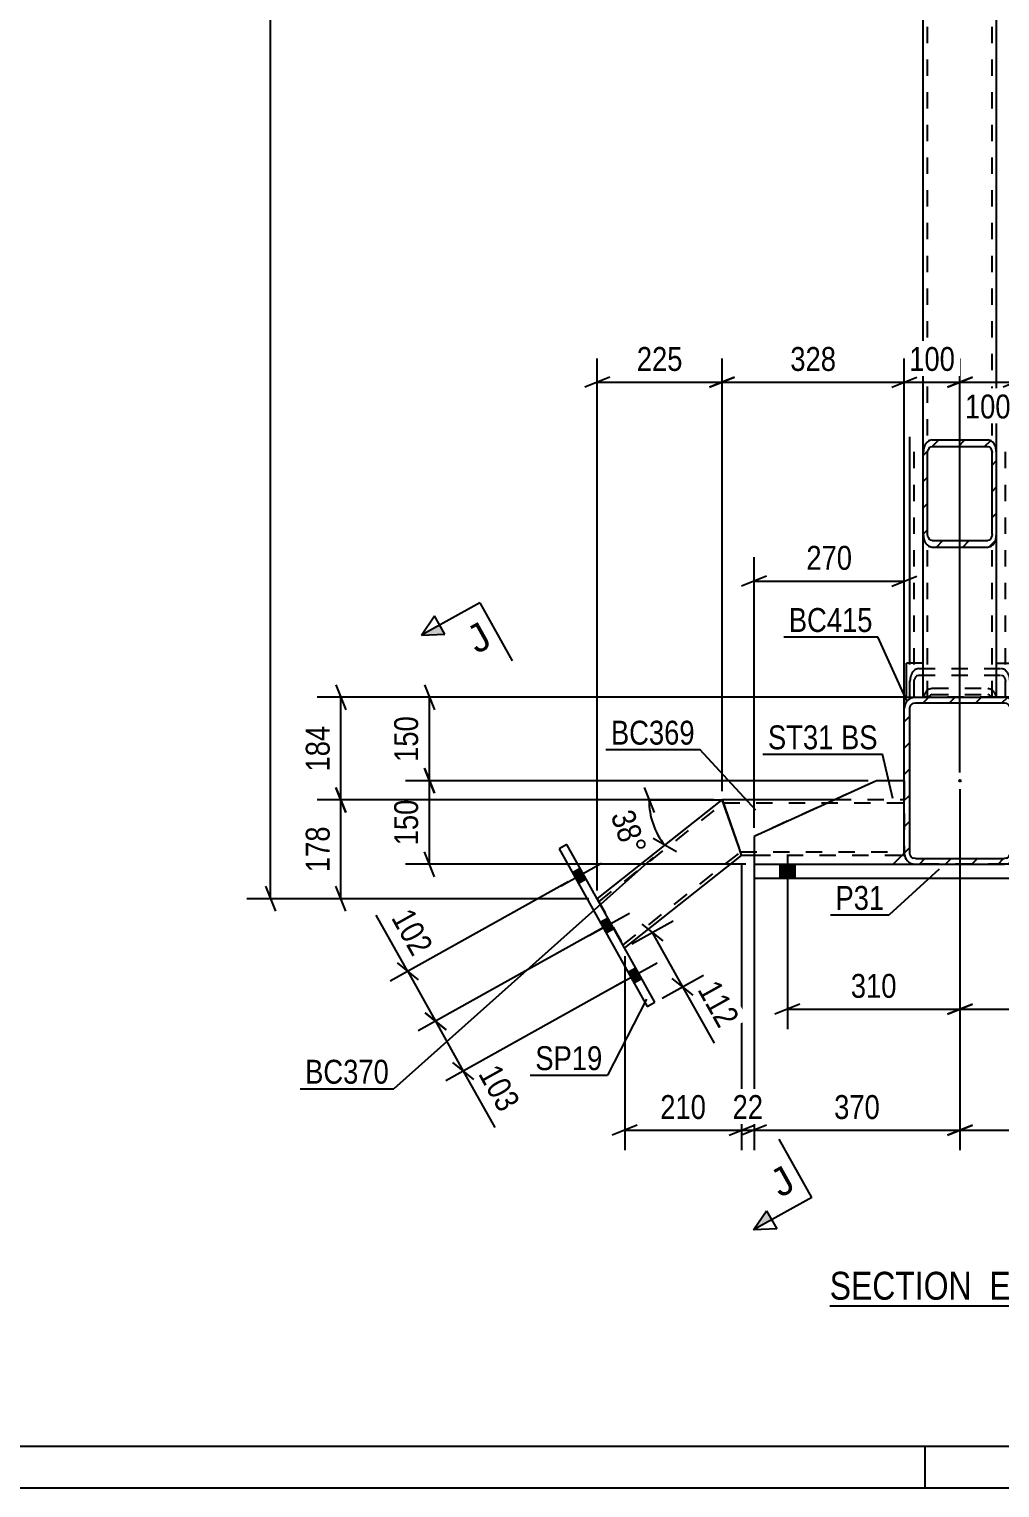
# Model space of a CAD drawing. Header units: millimetres. Extents: x -153 to 1036, y -682 to 159.
# Drawn here: x 88.8 to 205.1, y -682.1 to -507.3 of the extents above; entities that cross this region are included whole.
import ezdxf

# ---------------------------------------------------------------- set-up
doc = ezdxf.new("R2010")
doc.units = ezdxf.units.MM
doc.linetypes.add('DXK_LINE_DOT2', pattern=[3.9198, 1.9599, -1.9599])
doc.linetypes.add('DXK_LINE_DOT3', pattern=[5.9187, 2.979, -0.9799, 0.9799, -0.9799])
doc.styles.add('Arial', font='ARIAL.TTF', dxfattribs={"height": 0.2})
doc.styles.add('Arial Narrow', font='ARIALN.TTF', dxfattribs={"height": 0.2})

# ---------------------------------------------------------------- blocks, each defined once
blk = doc.blocks.new('Unknown-761548098-1163')
at = {"color": 5, "linetype": 'Continuous'}
for p, q in [((-147.81, -677.05), (1031.19, -677.05)), ((196.19, -682.05), (196.19, -677.05)), ((-152.81, -682.05), (1036.19, -682.05))]:
    blk.add_line(p, q, dxfattribs=at)
blk = doc.blocks.new('Unknown-761548098-15 - 20077')
at = {"color": 6, "linetype": 'Continuous'}
blk.add_line((184.76, -660.26), (212.4, -660.26), dxfattribs=at)
at = {"color": 0, "linetype": 'Continuous'}
for points in [[(202.86, -659.51), (202.86, -656.01), (184.76, -656.01), (184.76, -659.51)], [(206.47, -659.51), (206.47, -656.01), (203.91, -656.01), (203.91, -659.51)], [(208.8, -659.51), (208.8, -656.01), (207.52, -656.01), (207.52, -659.51)], [(212.4, -659.51), (212.4, -656.01), (209.85, -656.01), (209.85, -659.51)]]:
    blk.add_wipeout(points, dxfattribs=at)
at = {"color": 7, "linetype": 'Continuous', "style": 'Arial Narrow'}
for s, p in [('SECTION ', (184.76, -659.51)), ('E', (203.91, -659.51)), ('E', (209.85, -659.51)), ('-', (207.52, -659.51))]:
    blk.add_text(s, height=3.34, dxfattribs=at).set_placement(p)
blk = doc.blocks.new('Bolt-761548098-20225 - 20077')
at = {"linetype": 'Continuous'}
for points in [[(153.92, -608.32), (154.64, -609.6), (155.57, -609.08), (154.86, -607.8)], [(153.92, -608.32), (154.64, -609.6), (155.57, -609.08), (154.86, -607.8)], [(153.92, -608.32), (154.64, -609.6), (155.57, -609.08), (154.86, -607.8)], [(157.25, -614.29), (157.97, -615.57), (158.9, -615.05), (158.19, -613.77)], [(157.25, -614.29), (157.97, -615.57), (158.9, -615.05), (158.19, -613.77)], [(160.58, -620.26), (161.3, -621.54), (162.23, -621.02), (161.52, -619.74)], [(160.58, -620.26), (161.3, -621.54), (162.23, -621.02), (161.52, -619.74)], [(160.58, -620.26), (161.3, -621.54), (162.23, -621.02), (161.52, -619.74)]]:
    blk.add_hatch(color=1, dxfattribs=at).paths.add_polyline_path(points)
at = {"color": 1, "linetype": 'Continuous'}
for p, q in [((152.59, -609.91), (157.42, -607.21)), ((152.59, -609.91), (157.42, -607.21)), ((152.59, -609.91), (157.42, -607.21)), ((153.92, -608.32), (154.86, -607.8)), ((153.92, -608.32), (154.86, -607.8)), ((153.92, -608.32), (154.86, -607.8)), ((154.64, -609.6), (155.57, -609.08)), ((154.64, -609.6), (155.57, -609.08)), ((154.64, -609.6), (155.57, -609.08)), ((155.92, -615.87), (160.76, -613.18)), ((155.92, -615.87), (160.76, -613.18)), ((157.25, -614.29), (158.19, -613.77)), ((157.25, -614.29), (158.19, -613.77)), ((157.97, -615.57), (158.9, -615.05)), ((157.97, -615.57), (158.9, -615.05)), ((159.25, -621.84), (164.09, -619.14)), ((159.25, -621.84), (164.09, -619.14)), ((159.25, -621.84), (164.09, -619.14)), ((160.58, -620.26), (161.52, -619.74)), ((160.58, -620.26), (161.52, -619.74)), ((160.58, -620.26), (161.52, -619.74)), ((161.3, -621.54), (162.23, -621.02)), ((161.3, -621.54), (162.23, -621.02)), ((161.3, -621.54), (162.23, -621.02))]:
    blk.add_line(p, q, dxfattribs=at)
blk = doc.blocks.new('Part-761548098-20091 - 20077')
at = {"color": 7, "linetype": 'DXK_LINE_DOT2'}
for p, q in [((196.5, -587.33), (196.5, -394.66)), ((204.23, -587.33), (204.23, -394.66)), ((195.97, -587.33), (195.97, -558.05)), ((204.77, -587.33), (204.77, -558.05)), ((204.77, -587.33), (195.97, -587.33))]:
    blk.add_line(p, q, dxfattribs=at)
at = {"color": 2, "linetype": 'Continuous'}
for p, q in [((195.97, -558.05), (195.97, -423.94)), ((204.77, -558.05), (204.77, -423.94))]:
    blk.add_line(p, q, dxfattribs=at)
blk = doc.blocks.new('Part-761548098-20105 - 20077')
at = {"color": 2, "linetype": 'Continuous'}
for p, q in [((194.37, -583.22), (194.37, -556.13)), ((206.37, -556.13), (206.37, -583.22))]:
    blk.add_line(p, q, dxfattribs=at)
at = {"color": 7, "linetype": 'DXK_LINE_DOT2'}
for p, q in [((194.9, -587.33), (194.9, -556.13)), ((205.83, -587.33), (205.83, -556.13)), ((194.37, -587.33), (194.37, -583.22)), ((206.37, -587.33), (206.37, -583.22)), ((194.45, -584.85), (194.37, -585.45)), ((194.9, -585.45), (194.94, -585.15)), ((195.43, -583.89), (195.02, -584.01)), ((195.23, -584.73), (195.43, -584.67)), ((195.43, -583.89), (205.3, -583.89)), ((195.43, -584.67), (205.3, -584.67)), ((205.71, -584.01), (205.3, -583.89)), ((205.3, -584.67), (205.5, -584.73)), ((205.79, -585.15), (205.83, -585.45)), ((206.37, -585.45), (206.29, -584.85)), ((194.37, -587.33), (206.37, -587.33))]:
    blk.add_line(p, q, dxfattribs=at)
for centre, radius, start, end in [((195.83, -585.18), 1.42, 124.4664, 166.7051), ((195.63, -585.31), 0.709, 124.4664, 166.7051), ((205.1, -585.31), 0.709, 13.2949, 55.5336), ((204.91, -585.18), 1.42, 13.2949, 55.5336)]:
    blk.add_arc(centre, radius, start, end, dxfattribs=at)
blk = doc.blocks.new('Part-761548098-20138 - 20077')
at = {"color": 2, "linetype": 'Continuous'}
for p, q in [((171.87, -599.59), (185.38, -599.59)), ((171.87, -599.59), (173.92, -605.46)), ((174.03, -605.77), (173.93, -605.48)), ((174.2, -606.26), (175.7, -606.26)), ((193.43, -606.26), (193.7, -606.26)), ((193.7, -606.03), (193.7, -605.99)), ((193.7, -606.26), (193.7, -606.03))]:
    blk.add_line(p, q, dxfattribs=at)
at = {"color": 7, "linetype": 'DXK_LINE_DOT2'}
for p, q in [((172.01, -599.99), (193.7, -599.99)), ((185.38, -599.59), (193.7, -599.59)), ((193.7, -605.99), (193.7, -599.59)), ((193.7, -600.03), (193.7, -599.99)), ((173.93, -605.48), (173.92, -605.46)), ((173.92, -605.46), (173.93, -605.48)), ((173.93, -605.48), (173.92, -605.46)), ((174.2, -606.26), (174.03, -605.77)), ((174.06, -605.86), (193.7, -605.86)), ((175.7, -606.26), (193.43, -606.26)), ((193.7, -606.2), (193.7, -606.26))]:
    blk.add_line(p, q, dxfattribs=at)
blk = doc.blocks.new('Part-761548098-20139 - 20077')
at = {"color": 2, "linetype": 'Continuous'}
for p, q in [((156.9, -611.46), (171.87, -599.62)), ((173.93, -605.48), (172.15, -600.42)), ((160.19, -617.36), (174.2, -606.28)), ((174.2, -606.28), (173.93, -605.48))]:
    blk.add_line(p, q, dxfattribs=at)
at = {"color": 7, "linetype": 'DXK_LINE_DOT2'}
for p, q in [((157.09, -611.82), (172.01, -600.02)), ((172.15, -600.42), (171.87, -599.62)), ((159.99, -617.01), (174.06, -605.88)), ((174.18, -606.21), (174.12, -606.04)), ((174.2, -606.28), (174.18, -606.21)), ((156.9, -611.46), (160.19, -617.36))]:
    blk.add_line(p, q, dxfattribs=at)
blk = doc.blocks.new('Part-761548098-20205 - 20077')
at = {"linetype": 'Continuous'}
h = blk.add_hatch(dxfattribs=at)
h.set_pattern_fill('', scale=0.7, style=0, pattern_type=0)
h.set_pattern_definition([(45, (195.9663, -567.7768), (-1.57154, 1.57154), [])])
h.paths.add_polyline_path([(195.97, -558.05), (195.97, -567.78), (196.05, -568.37), (196.28, -568.88), (196.62, -569.22), (197.03, -569.33), (203.7, -569.33), (204.11, -569.22), (204.45, -568.88), (204.69, -568.37), (204.77, -567.78), (204.77, -558.05), (204.69, -557.45), (204.45, -556.94), (204.11, -556.61), (203.7, -556.49), (197.03, -556.49), (196.62, -556.61), (196.28, -556.94), (196.05, -557.45)])
h.paths.add_polyline_path([(196.66, -557.5), (196.83, -557.33), (197.03, -557.27), (203.7, -557.27), (203.9, -557.33), (204.08, -557.5), (204.19, -557.75), (204.23, -558.05), (204.23, -567.78), (204.19, -568.07), (204.08, -568.33), (203.9, -568.5), (203.7, -568.56), (197.03, -568.56), (196.83, -568.5), (196.66, -568.33), (196.54, -568.07), (196.5, -567.78), (196.5, -558.05), (196.54, -557.75)])
at = {"color": 2, "linetype": 'Continuous'}
for p, q in [((196.05, -557.45), (195.97, -558.05)), ((197.03, -556.49), (196.62, -556.61)), ((196.83, -557.33), (197.03, -557.27)), ((197.03, -556.49), (203.7, -556.49)), ((197.03, -557.27), (203.7, -557.27)), ((204.11, -556.61), (203.7, -556.49)), ((203.7, -557.27), (203.9, -557.33)), ((204.77, -558.05), (204.69, -557.45)), ((195.97, -567.78), (195.97, -558.05)), ((196.5, -558.05), (196.54, -557.75)), ((196.5, -567.78), (196.5, -558.05)), ((204.19, -557.75), (204.23, -558.05)), ((204.23, -567.78), (204.23, -558.05)), ((204.77, -567.78), (204.77, -558.05)), ((195.97, -587.33), (195.97, -567.78)), ((195.97, -567.78), (196.05, -568.37)), ((196.54, -568.07), (196.5, -567.78)), ((204.23, -567.78), (204.19, -568.07)), ((204.69, -568.37), (204.77, -567.78)), ((204.77, -587.33), (204.77, -567.78)), ((196.62, -569.22), (197.03, -569.33)), ((197.03, -568.56), (196.83, -568.5)), ((197.03, -568.56), (203.7, -568.56)), ((197.03, -569.33), (203.7, -569.33)), ((203.9, -568.5), (203.7, -568.56)), ((203.7, -569.33), (204.11, -569.22))]:
    blk.add_line(p, q, dxfattribs=at)
at = {"color": 7, "linetype": 'DXK_LINE_DOT2'}
for p, q in [((195.97, -567.78), (195.97, -558.05)), ((196.5, -587.33), (196.5, -558.05)), ((204.23, -587.33), (204.23, -558.05)), ((204.77, -567.78), (204.77, -558.05)), ((196.03, -587.33), (196.05, -587.19)), ((196.62, -586.35), (197.03, -586.23)), ((196.62, -587.3), (196.66, -587.23)), ((196.83, -587.06), (196.66, -587.23)), ((197.03, -587.01), (196.83, -587.06)), ((197.03, -586.23), (203.7, -586.23)), ((197.03, -587.01), (203.7, -587.01)), ((203.7, -586.23), (204.11, -586.35)), ((203.9, -587.06), (203.7, -587.01)), ((204.08, -587.23), (203.9, -587.06)), ((204.12, -587.33), (204.08, -587.23)), ((204.69, -587.19), (204.7, -587.33)), ((195.97, -587.33), (204.77, -587.33)), ((196.61, -587.33), (196.62, -587.3))]:
    blk.add_line(p, q, dxfattribs=at)
at = {"color": 2, "linetype": 'Continuous'}
for centre, radius, start, end in [((197.43, -557.78), 1.42, 124.4664, 166.7051), ((197.23, -557.91), 0.709, 124.4664, 166.7051), ((203.5, -557.91), 0.709, 13.2949, 55.5336), ((203.31, -557.78), 1.42, 13.2949, 55.5336), ((197.43, -568.05), 1.42, 193.2949, 235.5336), ((197.23, -567.91), 0.709, 193.2949, 235.5336), ((203.5, -567.91), 0.709, 304.4664, 346.7051), ((203.31, -568.05), 1.42, 304.4664, 346.7051)]:
    blk.add_arc(centre, radius, start, end, dxfattribs=at)
at = {"color": 7, "linetype": 'DXK_LINE_DOT2'}
for centre, start, end in [((197.43, -587.51), 124.4664, 166.7051), ((203.31, -587.51), 13.2949, 55.5336)]:
    blk.add_arc(centre, 1.42, start, end, dxfattribs=at)
blk = doc.blocks.new('Part-761548098-20141 - 20077')
at = {"color": 2, "linetype": 'Continuous'}
for p, q in [((153.26, -604.95), (152.33, -605.47)), ((152.33, -605.47), (162.89, -624.39)), ((163.82, -623.87), (153.26, -604.95)), ((162.89, -624.39), (163.82, -623.87))]:
    blk.add_line(p, q, dxfattribs=at)
blk = doc.blocks.new('Part-761548098-20144 - 20077')
at = {"linetype": 'Continuous'}
h = blk.add_hatch(dxfattribs=at)
h.set_pattern_fill('', scale=0.7, style=0, pattern_type=0)
h.set_pattern_definition([(45, (193.6996, -605.995), (-1.57154, 1.57154), [])])
h.paths.add_polyline_path([(193.7, -588.66), (193.7, -606), (193.8, -606.51), (194.09, -606.94), (194.52, -607.23), (195.03, -607.33), (205.7, -607.33), (206.21, -607.23), (206.64, -606.94), (206.93, -606.51), (207.03, -606), (207.03, -588.66), (206.93, -588.15), (206.64, -587.72), (206.21, -587.43), (205.7, -587.33), (195.03, -587.33), (194.52, -587.43), (194.09, -587.72), (193.8, -588.15)])
h.paths.add_polyline_path([(194.56, -588.19), (194.78, -588.05), (195.03, -588), (205.7, -588), (205.95, -588.05), (206.17, -588.19), (206.32, -588.41), (206.37, -588.66), (206.37, -606), (206.32, -606.25), (206.17, -606.47), (205.95, -606.61), (205.7, -606.66), (195.03, -606.66), (194.78, -606.61), (194.56, -606.47), (194.42, -606.25), (194.37, -606), (194.37, -588.66), (194.42, -588.41)])
blk.add_hatch(color=30, dxfattribs=at).paths.add_polyline_path([(200.37, -597.43, -1), (200.37, -597.23, -1)])
at = {"color": 2, "linetype": 'Continuous'}
for p, q in [((193.8, -588.15), (193.7, -588.66)), ((193.7, -606), (193.7, -588.66)), ((194.37, -588.66), (194.42, -588.41)), ((194.37, -606), (194.37, -588.66)), ((195.03, -587.33), (194.52, -587.43)), ((194.78, -588.05), (195.03, -588)), ((195.03, -587.33), (205.7, -587.33)), ((195.03, -588), (205.7, -588)), ((206.21, -587.43), (205.7, -587.33)), ((205.7, -588), (205.95, -588.05)), ((206.32, -588.41), (206.37, -588.66)), ((206.37, -606), (206.37, -588.66)), ((207.03, -588.66), (206.93, -588.15)), ((207.03, -606), (207.03, -588.66)), ((193.7, -606), (193.8, -606.51)), ((194.42, -606.25), (194.37, -606)), ((206.37, -606), (206.32, -606.25)), ((206.93, -606.51), (207.03, -606)), ((194.52, -607.23), (195.03, -607.33)), ((195.03, -606.66), (194.78, -606.61)), ((195.03, -606.66), (205.7, -606.66)), ((195.03, -607.33), (205.7, -607.33)), ((205.95, -606.61), (205.7, -606.66)), ((205.7, -607.33), (206.21, -607.23))]:
    blk.add_line(p, q, dxfattribs=at)
at = {"color": 7, "linetype": 'DXK_LINE_DOT3'}
blk.add_line((200.37, -597.33), (200.37, -597.33), dxfattribs=at)
at = {"color": 30, "linetype": 'DXK_LINE_DOT3'}
blk.add_line((200.37, -597.33), (200.37, -597.33), dxfattribs=at)
at = {"color": 30, "linetype": 'Continuous'}
blk.add_circle((200.37, -597.33), 0.1, dxfattribs=at)
at = {"color": 2, "linetype": 'Continuous'}
for centre, radius, start, end in [((195.03, -588.66), 1.33, 112.5, 157.5), ((195.03, -588.66), 0.667, 112.5, 157.5), ((205.7, -588.66), 0.667, 22.5, 67.5), ((205.7, -588.66), 1.33, 22.5, 67.5), ((195.03, -606), 0.667, 202.5, 247.5), ((205.7, -606), 0.667, 292.5, 337.5), ((195.03, -606), 1.33, 202.5, 247.5), ((205.7, -606), 1.33, 292.5, 337.5)]:
    blk.add_arc(centre, radius, start, end, dxfattribs=at)
blk = doc.blocks.new('Part-761548098-20182 - 20077')
at = {"color": 2, "linetype": 'Continuous'}
for p, q in [((175.7, -607.33), (195.03, -607.33)), ((175.7, -607.33), (175.7, -608.99)), ((225.03, -607.33), (205.7, -607.33)), ((225.03, -608.99), (225.03, -607.33)), ((175.7, -608.99), (225.03, -608.99))]:
    blk.add_line(p, q, dxfattribs=at)
at = {"color": 7, "linetype": 'DXK_LINE_DOT2'}
for p, q in [((175.7, -607.33), (225.03, -607.33)), ((205.7, -607.33), (195.03, -607.33)), ((175.7, -608.99), (225.03, -608.99))]:
    blk.add_line(p, q, dxfattribs=at)
blk = doc.blocks.new('Part-761548098-20186 - 20077')
at = {"color": 7, "linetype": 'DXK_LINE_DOT2'}
for p, q in [((190.37, -597.33), (175.7, -603.99)), ((193.7, -597.33), (190.37, -597.33)), ((193.7, -605.99), (193.7, -597.33)), ((175.7, -603.99), (175.7, -607.33)), ((192.37, -607.33), (193.7, -605.99)), ((175.7, -607.33), (192.37, -607.33))]:
    blk.add_line(p, q, dxfattribs=at)
blk = doc.blocks.new('Part-761548098-20187 - 20077')
at = {"color": 7, "linetype": 'DXK_LINE_DOT2'}
for p, q in [((190.37, -597.33), (175.7, -603.99)), ((193.7, -597.33), (190.37, -597.33)), ((193.7, -605.99), (193.7, -597.33)), ((175.7, -603.99), (175.7, -607.33)), ((192.37, -607.33), (193.7, -605.99)), ((175.7, -607.33), (192.37, -607.33))]:
    blk.add_line(p, q, dxfattribs=at)
blk = doc.blocks.new('Part-761548098-20188 - 20077')
at = {"color": 2, "linetype": 'Continuous'}
for p, q in [((190.37, -597.33), (175.7, -603.99)), ((193.7, -597.33), (190.37, -597.33)), ((175.7, -603.99), (175.7, -607.33)), ((193.7, -605.99), (192.37, -607.33))]:
    blk.add_line(p, q, dxfattribs=at)
at = {"color": 7, "linetype": 'DXK_LINE_DOT2'}
for p, q in [((193.7, -597.33), (193.7, -605.99)), ((175.7, -607.33), (192.37, -607.33))]:
    blk.add_line(p, q, dxfattribs=at)
blk = doc.blocks.new('Part-761548098-20191 - 20077')
at = {"color": 2, "linetype": 'Continuous'}
for p, q in [((193.97, -587.33), (193.97, -583.22)), ((195.97, -583.23), (193.97, -583.22)), ((193.97, -587.33), (195.03, -587.33))]:
    blk.add_line(p, q, dxfattribs=at)
at = {"color": 7, "linetype": 'DXK_LINE_DOT2'}
for p, q in [((195.97, -587.33), (195.97, -583.23)), ((195.03, -587.33), (195.97, -587.33))]:
    blk.add_line(p, q, dxfattribs=at)
blk = doc.blocks.new('Part-761548098-20192 - 20077')
at = {"color": 2, "linetype": 'Continuous'}
for p, q in [((204.77, -583.23), (206.77, -583.22)), ((206.77, -587.33), (206.77, -583.22)), ((206.77, -587.33), (205.7, -587.33))]:
    blk.add_line(p, q, dxfattribs=at)
at = {"color": 7, "linetype": 'DXK_LINE_DOT2'}
for p, q in [((204.77, -587.33), (204.77, -583.23)), ((205.7, -587.33), (204.77, -587.33))]:
    blk.add_line(p, q, dxfattribs=at)
blk = doc.blocks.new('Bolt-761548098-20230 - 20077')
at = {"linetype": 'Continuous'}
blk.add_hatch(color=1, dxfattribs=at).paths.add_polyline_path([(178.8, -608.99), (180.6, -608.99), (180.6, -607.33), (178.8, -607.33)])
blk.add_hatch(color=1, dxfattribs=at).paths.add_polyline_path([(178.8, -608.99), (180.6, -608.99), (180.6, -607.33), (178.8, -607.33)])
blk.add_hatch(color=1, dxfattribs=at).paths.add_polyline_path([(178.8, -608.99), (180.6, -608.99), (180.6, -607.33), (178.8, -607.33)])
at = {"color": 1, "linetype": 'Continuous'}
for p, q in [((179.7, -606.33), (179.7, -613.33)), ((179.7, -606.33), (179.7, -613.33)), ((179.7, -606.33), (179.7, -613.33)), ((178.8, -607.33), (178.8, -608.99)), ((178.8, -607.33), (178.8, -608.99)), ((178.8, -607.33), (178.8, -608.99)), ((180.6, -607.33), (180.6, -608.99)), ((180.6, -607.33), (180.6, -608.99)), ((180.6, -607.33), (180.6, -608.99))]:
    blk.add_line(p, q, dxfattribs=at)
blk = doc.blocks.new('StraightDimension-761548098-22201 - 20077')
at = {"color": 7, "linetype": 'Continuous'}
for p, q in [((174.2, -607.28), (174.2, -641.61)), ((160.19, -618.36), (160.19, -641.61)), ((161.69, -638.61), (158.69, -639.81)), ((160.19, -639.21), (174.2, -639.21)), ((172.7, -639.81), (175.7, -638.61))]:
    blk.add_line(p, q, dxfattribs=at)
at = {"color": 0}
blk.add_wipeout([(170.54, -638.46), (170.54, -634.26), (163.85, -634.26), (163.85, -638.46)], dxfattribs=at)
at = {"color": 3, "style": 'Arial Narrow'}
blk.add_text('210', height=2.863, dxfattribs=at).set_placement((164.45, -637.86))
blk = doc.blocks.new('StraightDimension-761548098-23622 - 20077')
at = {"color": 7, "linetype": 'Continuous'}
for p, q in [((136.18, -595.83), (137.38, -598.83)), ((189.37, -597.33), (133.93, -597.33)), ((136.78, -607.33), (136.78, -597.33)), ((137.38, -608.83), (136.18, -605.83)), ((174.7, -607.33), (133.93, -607.33))]:
    blk.add_line(p, q, dxfattribs=at)
at = {"color": 0}
blk.add_wipeout([(136.03, -598.99), (131.83, -598.99), (131.83, -605.67), (136.03, -605.67)], dxfattribs=at)
at = {"color": 3, "style": 'Arial Narrow'}
blk.add_text('150', height=2.863, rotation=90.0002, dxfattribs=at).set_placement((135.43, -605.07))
blk = doc.blocks.new('AngleDimension-761548098-24183 - 20077')
at = {"color": 7, "linetype": 'Continuous'}
for p, q in [((162.51, -598.12), (163.71, -601.12)), ((170.87, -599.62), (163.11, -599.62)), ((163.11, -599.62), (171.87, -599.62)), ((165, -605.06), (171.87, -599.62)), ((166.4, -605.86), (163.6, -604.25))]:
    blk.add_line(p, q, dxfattribs=at)
blk.add_arc((171.87, -599.62), 8.77, 180, 218.3362, dxfattribs=at)
at = {"color": 0}
blk.add_wipeout([(159.84, -607.22), (163.8, -605.84), (161.68, -599.74), (157.71, -601.12)], dxfattribs=at)
at = {"color": 3, "style": 'Arial Narrow'}
blk.add_text('38°', height=2.863, rotation=-70.829, dxfattribs=at).set_placement((158.48, -601.49))
blk = doc.blocks.new('StraightDimension-761548098-22031 - 20077')
at = {"color": 7, "linetype": 'Continuous'}
for p, q in [((157.67, -614.9), (135.42, -627.31)), ((160.07, -621.39), (138.76, -633.28)), ((136.27, -625.13), (138.78, -627.16)), ((137.52, -626.14), (140.85, -632.11)), ((142.11, -633.13), (139.6, -631.09))]:
    blk.add_line(p, q, dxfattribs=at)
at = {"color": 0}
blk.add_wipeout([(145.02, -638.04), (148.69, -635.99), (145.43, -630.16), (141.76, -632.2)], dxfattribs=at)
at = {"color": 7, "linetype": 'Continuous'}
blk.add_line((140.85, -632.11), (144.62, -638.87), dxfattribs=at)
blk.add_line((140.85, -632.11), (144.62, -638.87), dxfattribs=at)
at = {"color": 3, "style": 'Arial Narrow'}
blk.add_text('103', height=2.863, rotation=-60.8309, dxfattribs=at).set_placement((142.58, -632.44))
blk = doc.blocks.new('StraightDimension-761548098-22032 - 20077')
at = {"color": 7, "linetype": 'Continuous'}
for p, q in [((153.41, -609.45), (132.09, -621.35)), ((157.67, -614.9), (135.42, -627.31)), ((132.94, -619.16), (135.45, -621.2)), ((134.19, -620.18), (137.52, -626.14)), ((138.78, -627.16), (136.27, -625.13))]:
    blk.add_line(p, q, dxfattribs=at)
at = {"color": 0}
blk.add_wipeout([(134.59, -619.35), (138.26, -617.31), (135, -611.47), (131.33, -613.52)], dxfattribs=at)
at = {"color": 7, "linetype": 'Continuous'}
blk.add_line((134.19, -620.18), (130.42, -613.42), dxfattribs=at)
blk.add_line((134.19, -620.18), (130.42, -613.42), dxfattribs=at)
at = {"color": 3, "style": 'Arial Narrow'}
blk.add_text('102', height=2.863, rotation=-60.8309, dxfattribs=at).set_placement((132.15, -613.75))
blk = doc.blocks.new('StraightDimension-761548098-22198 - 20077')
at = {"color": 7, "linetype": 'Continuous'}
for p, q in [((200.37, -598.33), (200.37, -641.61)), ((225.03, -607.26), (225.03, -641.61)), ((201.87, -638.61), (198.87, -639.81)), ((200.37, -639.21), (225.03, -639.21)), ((223.53, -639.81), (226.53, -638.61))]:
    blk.add_line(p, q, dxfattribs=at)
at = {"color": 0}
blk.add_wipeout([(216.04, -638.46), (216.04, -634.26), (209.36, -634.26), (209.36, -638.46)], dxfattribs=at)
at = {"color": 3, "style": 'Arial Narrow'}
blk.add_text('370', height=2.863, dxfattribs=at).set_placement((209.96, -637.86))
blk = doc.blocks.new('StraightDimension-761548098-22199 - 20077')
at = {"color": 7, "linetype": 'Continuous'}
for p, q in [((200.37, -598.33), (200.37, -641.61)), ((175.7, -607.26), (175.7, -641.61)), ((177.2, -638.61), (174.2, -639.81)), ((175.7, -639.21), (200.37, -639.21)), ((198.87, -639.81), (201.87, -638.61))]:
    blk.add_line(p, q, dxfattribs=at)
at = {"color": 0}
blk.add_wipeout([(191.38, -638.46), (191.38, -634.26), (184.69, -634.26), (184.69, -638.46)], dxfattribs=at)
at = {"color": 3, "style": 'Arial Narrow'}
blk.add_text('370', height=2.863, dxfattribs=at).set_placement((185.29, -637.86))
blk = doc.blocks.new('StraightDimension-761548098-22200 - 20077')
at = {"color": 7, "linetype": 'Continuous'}
for p, q in [((174.2, -607.28), (174.2, -641.61)), ((175.7, -607.26), (175.7, -641.61)), ((172.7, -639.81), (175.7, -638.61)), ((177.2, -638.61), (174.2, -639.81)), ((174.2, -639.21), (175.7, -639.21))]:
    blk.add_line(p, q, dxfattribs=at)
at = {"color": 0}
blk.add_wipeout([(177.38, -638.46), (177.38, -634.26), (172.52, -634.26), (172.52, -638.46)], dxfattribs=at)
at = {"color": 3, "style": 'Arial Narrow'}
blk.add_text('22', height=2.863, dxfattribs=at).set_placement((173.12, -637.86))
blk = doc.blocks.new('StraightDimension-761548098-22761 - 20077')
at = {"color": 7, "linetype": 'Continuous'}
for p, q in [((200.37, -596.33), (200.37, -547.17)), ((207.03, -598.59), (207.03, -547.17)), ((198.87, -550.17), (201.87, -548.97)), ((200.37, -549.57), (207.03, -549.57)), ((208.53, -548.97), (205.53, -550.17))]:
    blk.add_line(p, q, dxfattribs=at)
at = {"color": 0}
blk.add_wipeout([(207.04, -554.52), (207.04, -550.32), (200.36, -550.32), (200.36, -554.52)], dxfattribs=at)
at = {"color": 3, "style": 'Arial Narrow'}
blk.add_text('100', height=2.863, dxfattribs=at).set_placement((200.96, -553.92))
blk = doc.blocks.new('StraightDimension-761548098-22762 - 20077')
at = {"color": 7, "linetype": 'Continuous'}
for p, q in [((193.7, -598.59), (193.7, -546.72)), ((200.37, -596.33), (200.37, -546.72)), ((192.2, -550.17), (195.2, -548.97)), ((193.7, -549.57), (200.37, -549.57)), ((201.87, -548.97), (198.87, -550.17))]:
    blk.add_line(p, q, dxfattribs=at)
at = {"color": 0}
blk.add_wipeout([(200.38, -548.82), (200.38, -544.62), (193.69, -544.62), (193.69, -548.82)], dxfattribs=at)
at = {"color": 3, "style": 'Arial Narrow'}
blk.add_text('100', height=2.863, dxfattribs=at).set_placement((194.29, -548.22))
blk = doc.blocks.new('StraightDimension-761548098-22763 - 20077')
at = {"color": 7, "linetype": 'Continuous'}
for p, q in [((171.87, -598.59), (171.87, -546.72)), ((193.7, -598.59), (193.7, -546.72)), ((173.37, -548.97), (170.37, -550.17)), ((171.87, -549.57), (193.7, -549.57)), ((192.2, -550.17), (195.2, -548.97))]:
    blk.add_line(p, q, dxfattribs=at)
at = {"color": 0}
blk.add_wipeout([(186.12, -548.82), (186.12, -544.62), (179.44, -544.62), (179.44, -548.82)], dxfattribs=at)
at = {"color": 3, "style": 'Arial Narrow'}
blk.add_text('328', height=2.863, dxfattribs=at).set_placement((180.04, -548.22))
blk = doc.blocks.new('StraightDimension-761548098-22764 - 20077')
at = {"color": 7, "linetype": 'Continuous'}
for p, q in [((156.9, -610.46), (156.9, -546.72)), ((171.87, -598.59), (171.87, -546.72)), ((158.4, -548.97), (155.4, -550.17)), ((156.9, -549.57), (171.87, -549.57)), ((170.37, -550.17), (173.37, -548.97))]:
    blk.add_line(p, q, dxfattribs=at)
at = {"color": 0}
blk.add_wipeout([(167.72, -548.82), (167.72, -544.62), (161.04, -544.62), (161.04, -548.82)], dxfattribs=at)
at = {"color": 3, "style": 'Arial Narrow'}
blk.add_text('225', height=2.863, dxfattribs=at).set_placement((161.64, -548.22))
blk = doc.blocks.new('StraightDimension-761548098-23443 - 20077')
at = {"color": 7, "linetype": 'Continuous'}
for p, q in [((200.37, -598.33), (200.37, -627.09)), ((221.03, -609.99), (221.03, -627.09)), ((201.87, -624.09), (198.87, -625.29)), ((200.37, -624.69), (221.03, -624.69)), ((219.53, -625.29), (222.53, -624.09))]:
    blk.add_line(p, q, dxfattribs=at)
at = {"color": 0}
blk.add_wipeout([(214.04, -623.94), (214.04, -619.74), (207.36, -619.74), (207.36, -623.94)], dxfattribs=at)
at = {"color": 3, "style": 'Arial Narrow'}
blk.add_text('310', height=2.863, dxfattribs=at).set_placement((207.96, -623.34))
blk = doc.blocks.new('StraightDimension-761548098-23444 - 20077')
at = {"color": 7, "linetype": 'Continuous'}
for p, q in [((200.37, -598.33), (200.37, -627.09)), ((179.7, -609.99), (179.7, -627.09)), ((181.2, -624.09), (178.2, -625.29)), ((179.7, -624.69), (200.37, -624.69)), ((198.87, -625.29), (201.87, -624.09))]:
    blk.add_line(p, q, dxfattribs=at)
at = {"color": 0}
blk.add_wipeout([(193.38, -623.94), (193.38, -619.74), (186.69, -619.74), (186.69, -623.94)], dxfattribs=at)
at = {"color": 3, "style": 'Arial Narrow'}
blk.add_text('310', height=2.863, dxfattribs=at).set_placement((187.29, -623.34))
blk = doc.blocks.new('StraightDimension-761548098-23508 - 20077')
at = {"color": 7, "linetype": 'Continuous'}
for p, q in [((125.58, -585.83), (126.78, -588.83)), ((194.03, -587.33), (123.33, -587.33)), ((126.18, -599.62), (126.18, -587.33)), ((126.78, -601.12), (125.58, -598.12)), ((170.87, -599.62), (123.33, -599.62))]:
    blk.add_line(p, q, dxfattribs=at)
at = {"color": 0}
blk.add_wipeout([(125.43, -590.13), (121.23, -590.13), (121.23, -596.82), (125.43, -596.82)], dxfattribs=at)
at = {"color": 3, "style": 'Arial Narrow'}
blk.add_text('184', height=2.863, rotation=90.0002, dxfattribs=at).set_placement((124.83, -596.22))
blk = doc.blocks.new('StraightDimension-761548098-23509 - 20077')
at = {"color": 7, "linetype": 'Continuous'}
for p, q in [((125.58, -598.12), (126.78, -601.12)), ((170.87, -599.62), (123.33, -599.62)), ((126.18, -611.46), (126.18, -599.62)), ((126.78, -612.96), (125.58, -609.96)), ((155.9, -611.46), (123.33, -611.46))]:
    blk.add_line(p, q, dxfattribs=at)
at = {"color": 0}
blk.add_wipeout([(125.43, -602.2), (121.23, -602.2), (121.23, -608.88), (125.43, -608.88)], dxfattribs=at)
at = {"color": 3, "style": 'Arial Narrow'}
blk.add_text('178', height=2.863, rotation=90.0002, dxfattribs=at).set_placement((124.83, -608.28))
blk = doc.blocks.new('StraightDimension-761548098-23553 - 20077')
at = {"color": 7, "linetype": 'Continuous'}
for p, q in [((175.7, -602.99), (175.7, -570.55)), ((193.7, -596.33), (193.7, -570.55)), ((177.2, -572.8), (174.2, -574)), ((192.2, -574), (195.2, -572.8)), ((175.7, -573.4), (193.7, -573.4))]:
    blk.add_line(p, q, dxfattribs=at)
at = {"color": 0}
blk.add_wipeout([(188.04, -572.65), (188.04, -568.45), (181.36, -568.45), (181.36, -572.65)], dxfattribs=at)
at = {"color": 3, "style": 'Arial Narrow'}
blk.add_text('270', height=2.863, dxfattribs=at).set_placement((181.96, -572.05))
blk = doc.blocks.new('StraightDimension-761548098-23621 - 20077')
at = {"color": 7, "linetype": 'Continuous'}
for p, q in [((136.18, -585.83), (137.38, -588.83)), ((193.9, -587.33), (133.93, -587.33)), ((136.78, -597.33), (136.78, -587.33)), ((137.38, -598.83), (136.18, -595.83)), ((189.37, -597.33), (133.93, -597.33))]:
    blk.add_line(p, q, dxfattribs=at)
at = {"color": 0}
blk.add_wipeout([(136.03, -588.99), (131.83, -588.99), (131.83, -595.67), (136.03, -595.67)], dxfattribs=at)
at = {"color": 3, "style": 'Arial Narrow'}
blk.add_text('150', height=2.863, rotation=90.0002, dxfattribs=at).set_placement((135.43, -595.07))
blk = doc.blocks.new('StraightDimension-761548098-23747 - 20077')
at = {"color": 7, "linetype": 'Continuous'}
for p, q in [((161.06, -616.87), (165.99, -614.12)), ((162.24, -614.5), (164.75, -616.53)), ((163.5, -615.51), (167.13, -622.02)), ((164.7, -623.38), (169.62, -620.64)), ((168.39, -623.04), (165.88, -621.01))]:
    blk.add_line(p, q, dxfattribs=at)
at = {"color": 0}
blk.add_wipeout([(171.3, -627.95), (174.97, -625.91), (171.71, -620.07), (168.04, -622.12)], dxfattribs=at)
at = {"color": 7, "linetype": 'Continuous'}
blk.add_line((167.13, -622.02), (170.9, -628.78), dxfattribs=at)
blk.add_line((167.13, -622.02), (170.9, -628.78), dxfattribs=at)
at = {"color": 3, "style": 'Arial Narrow'}
blk.add_text('112', height=2.863, rotation=-60.8309, dxfattribs=at).set_placement((168.86, -622.35))
blk = doc.blocks.new('StraightDimension-761548098-23760 - 20077')
at = {"color": 7, "linetype": 'Continuous'}
for p, q in [((117.76, -611.46), (117.76, -381.79)), ((117.16, -609.96), (118.36, -612.96)), ((155.9, -611.46), (114.91, -611.46))]:
    blk.add_line(p, q, dxfattribs=at)
blk = doc.blocks.new('MarkSet-761548098-24256 - 20077')
at = {"color": 0}
for points in [[(185.22, -593.56), (185.22, -590.56), (177.36, -590.56), (177.36, -593.56)], [(190.5, -593.56), (190.5, -590.56), (186.12, -590.56), (186.12, -593.56)]]:
    blk.add_wipeout(points, dxfattribs=at)
for points in [[(185.22, -593.56), (185.22, -590.56), (177.36, -590.56), (177.36, -593.56)], [(190.5, -593.56), (190.5, -590.56), (186.12, -590.56), (186.12, -593.56)]]:
    blk.add_wipeout(points, dxfattribs=at)
at = {"color": 30, "linetype": 'Continuous'}
for p in [(176.76, -594.16), (192.34, -599.45)]:
    blk.add_line(p, (191.1, -594.16), dxfattribs=at)
at = {"color": 3, "style": 'Arial Narrow'}
for s, p in [('ST31', (177.36, -593.56)), ('BS', (186.12, -593.56))]:
    blk.add_text(s, height=2.863, dxfattribs=at).set_placement(p)
blk = doc.blocks.new('Mark-761548098-24288 - 20077')
at = {"color": 0}
blk.add_wipeout([(157.52, -632), (157.52, -629), (149.48, -629), (149.48, -632)], dxfattribs=at)
blk.add_wipeout([(157.52, -632), (157.52, -629), (149.48, -629), (149.48, -632)], dxfattribs=at)
at = {"color": 30, "linetype": 'Continuous'}
for p in [(162.81, -623.49), (148.88, -632.6)]:
    blk.add_line(p, (158.12, -632.6), dxfattribs=at)
at = {"color": 3, "style": 'Arial Narrow'}
blk.add_text('SP19', height=2.863, dxfattribs=at).set_placement((149.48, -632))
blk = doc.blocks.new('Mark-761548098-24279 - 20077')
at = {"color": 0}
blk.add_wipeout([(168.59, -593), (168.59, -590), (158.54, -590), (158.54, -593)], dxfattribs=at)
blk.add_wipeout([(168.59, -593), (168.59, -590), (158.54, -590), (158.54, -593)], dxfattribs=at)
at = {"color": 30, "linetype": 'Continuous'}
for p in [(157.94, -593.6), (175.92, -600.85)]:
    blk.add_line(p, (169.19, -593.6), dxfattribs=at)
at = {"color": 3, "style": 'Arial Narrow'}
blk.add_text('BC369', height=2.863, dxfattribs=at).set_placement((158.54, -593))
blk = doc.blocks.new('Mark-761548098-24282 - 20077')
at = {"color": 0}
blk.add_wipeout([(131.94, -633.63), (131.94, -630.63), (121.89, -630.63), (121.89, -633.63)], dxfattribs=at)
blk.add_wipeout([(131.94, -633.63), (131.94, -630.63), (121.89, -630.63), (121.89, -633.63)], dxfattribs=at)
at = {"color": 30, "linetype": 'Continuous'}
for p in [(163.62, -606.51), (121.29, -634.23)]:
    blk.add_line(p, (132.54, -634.23), dxfattribs=at)
at = {"color": 3, "style": 'Arial Narrow'}
blk.add_text('BC370', height=2.863, dxfattribs=at).set_placement((121.89, -633.63))
blk = doc.blocks.new('Mark-761548098-24291 - 20077')
at = {"color": 0}
blk.add_wipeout([(189.91, -579.5), (189.91, -576.5), (179.86, -576.5), (179.86, -579.5)], dxfattribs=at)
blk.add_wipeout([(189.91, -579.5), (189.91, -576.5), (179.86, -576.5), (179.86, -579.5)], dxfattribs=at)
at = {"color": 30, "linetype": 'Continuous'}
for p in [(179.26, -580.1), (194.05, -587.84)]:
    blk.add_line(p, (190.51, -580.1), dxfattribs=at)
at = {"color": 3, "style": 'Arial Narrow'}
blk.add_text('BC415', height=2.863, dxfattribs=at).set_placement((179.86, -579.5))
blk = doc.blocks.new('Mark-761548098-24294 - 20077')
at = {"color": 0}
blk.add_wipeout([(191.29, -612.8), (191.29, -609.8), (185.45, -609.8), (185.45, -612.8)], dxfattribs=at)
blk.add_wipeout([(191.29, -612.8), (191.29, -609.8), (185.45, -609.8), (185.45, -612.8)], dxfattribs=at)
at = {"color": 30, "linetype": 'Continuous'}
for p in [(197.88, -607.91), (184.85, -613.4)]:
    blk.add_line(p, (191.89, -613.4), dxfattribs=at)
at = {"color": 3, "style": 'Arial Narrow'}
blk.add_text('P31', height=2.863, dxfattribs=at).set_placement((185.45, -612.8))
blk = doc.blocks.new('SectionMark-761548098-26305 - 20077')
at = {"linetype": 'Continuous'}
for points in [[(138.02, -578.67), (138.63, -579.76), (135.84, -579.89)], [(177.19, -648.85), (177.8, -649.94), (175.62, -651.16)]]:
    blk.add_hatch(color=6, dxfattribs=at).paths.add_polyline_path(points)
at = {"color": 6, "linetype": 'Continuous'}
for p, q in [((135.84, -579.89), (137.41, -577.58)), ((138.63, -579.76), (137.41, -577.58)), ((135.84, -579.89), (138.63, -579.76)), ((175.62, -651.16), (177.19, -648.85)), ((177.19, -648.85), (178.41, -651.03)), ((178.41, -651.03), (175.62, -651.16))]:
    blk.add_line(p, q, dxfattribs=at)
at = {"color": 0, "linetype": 'Continuous'}
for points in [[(144.51, -581.06), (142.8, -578), (140.77, -579.14), (142.47, -582.2)], [(180.88, -646.22), (179.17, -643.16), (177.13, -644.3), (178.84, -647.35)]]:
    blk.add_wipeout(points, dxfattribs=at)
at = {"color": 6, "linetype": 'Continuous'}
for p, q in [((142.82, -575.99), (135.84, -579.89)), ((142.82, -575.99), (146.72, -582.97)), ((182.6, -647.26), (178.7, -640.27)), ((182.6, -647.26), (175.62, -651.16))]:
    blk.add_line(p, q, dxfattribs=at)
at = {"color": 3, "linetype": 'Continuous', "style": 'Arial'}
for p in [(142.47, -582.2), (178.84, -647.35)]:
    blk.add_text('J', height=3.34, rotation=29.1693, dxfattribs=at).set_placement(p)

msp = doc.modelspace()

# ---------------------------------------------------------------- block references
for name in ['Unknown-761548098-1163', 'Part-761548098-20091 - 20077', 'Part-761548098-20105 - 20077', 'Part-761548098-20205 - 20077', 'Part-761548098-20191 - 20077', 'Part-761548098-20192 - 20077', 'Part-761548098-20144 - 20077', 'Part-761548098-20186 - 20077', 'Part-761548098-20187 - 20077', 'Part-761548098-20188 - 20077', 'Part-761548098-20139 - 20077', 'Part-761548098-20138 - 20077', 'Part-761548098-20141 - 20077', 'Bolt-761548098-20230 - 20077', 'Bolt-761548098-20225 - 20077', 'Part-761548098-20182 - 20077']:
    msp.add_blockref(name, (0, 0))

# ---------------------------------------------------------------- next in the draw order: block references
for name in ['StraightDimension-761548098-22198 - 20077', 'StraightDimension-761548098-22201 - 20077', 'Unknown-761548098-15 - 20077']:
    msp.add_blockref(name, (0, 0))

# ---------------------------------------------------------------- next in the draw order: block references
for name in ['StraightDimension-761548098-23622 - 20077', 'StraightDimension-761548098-22031 - 20077']:
    msp.add_blockref(name, (0, 0))

# ---------------------------------------------------------------- next in the draw order: block references
for name in ['AngleDimension-761548098-24183 - 20077', 'StraightDimension-761548098-22199 - 20077', 'StraightDimension-761548098-22032 - 20077']:
    msp.add_blockref(name, (0, 0))

# ---------------------------------------------------------------- next in the draw order: block references
for name in ['StraightDimension-761548098-22761 - 20077', 'StraightDimension-761548098-22200 - 20077']:
    msp.add_blockref(name, (0, 0))

# ---------------------------------------------------------------- next in the draw order: block references
for name in ['StraightDimension-761548098-22762 - 20077', 'StraightDimension-761548098-23747 - 20077']:
    msp.add_blockref(name, (0, 0))

# ---------------------------------------------------------------- next in the draw order: block references
for name in ['StraightDimension-761548098-22763 - 20077', 'StraightDimension-761548098-23443 - 20077', 'Mark-761548098-24288 - 20077']:
    msp.add_blockref(name, (0, 0))

# ---------------------------------------------------------------- next in the draw order: block references
for name in ['StraightDimension-761548098-22764 - 20077', 'StraightDimension-761548098-23444 - 20077']:
    msp.add_blockref(name, (0, 0))

# ---------------------------------------------------------------- next in the draw order: block references
for name in ['StraightDimension-761548098-23508 - 20077', 'Mark-761548098-24294 - 20077']:
    msp.add_blockref(name, (0, 0))

# ---------------------------------------------------------------- next in the draw order: block references
for name in ['StraightDimension-761548098-23553 - 20077', 'StraightDimension-761548098-23509 - 20077']:
    msp.add_blockref(name, (0, 0))

# ---------------------------------------------------------------- next in the draw order: block references
msp.add_blockref('StraightDimension-761548098-23621 - 20077', (0, 0))

# ---------------------------------------------------------------- next in the draw order: block references
for name in ['StraightDimension-761548098-23760 - 20077', 'Mark-761548098-24291 - 20077', 'MarkSet-761548098-24256 - 20077']:
    msp.add_blockref(name, (0, 0))

# ---------------------------------------------------------------- next in the draw order: block references
for name in ['Mark-761548098-24279 - 20077', 'Mark-761548098-24282 - 20077']:
    msp.add_blockref(name, (0, 0))

# ---------------------------------------------------------------- next in the draw order: block references
msp.add_blockref('SectionMark-761548098-26305 - 20077', (0, 0))

doc.saveas('drawing.dxf')
